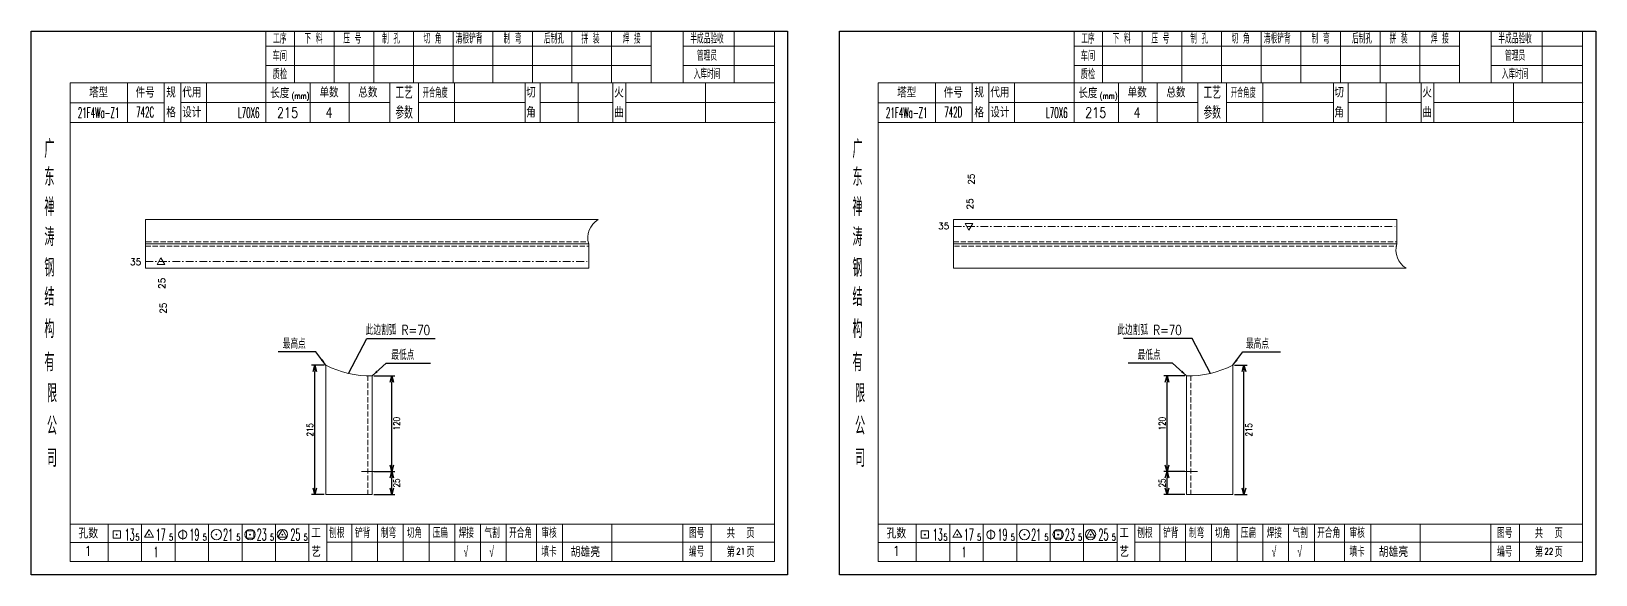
# Model space of a CAD drawing. Extents: x 1310 to 15542, y -76 to 8381.
# Drawn here: x 7759 to 8363, y 1944 to 2154 of the extents above; entities that cross this region are included whole.
import ezdxf
from ezdxf.enums import TextEntityAlignment as Align

# ---------------------------------------------------------------- set-up
doc = ezdxf.new("R2010")
doc.units = 0
doc.header["$MEASUREMENT"] = 0
doc.linetypes.add('一点画线', pattern=[5.2, 3, -1, 0.2, -1])
doc.linetypes.add('虚线', pattern=[2.75, 2, -0.75])
doc.layers.get('0').update_dxf_attribs({"linetype": 'CONTINUOUS', "lineweight": 25})
doc.layers.get('Defpoints').update_dxf_attribs({"linetype": 'CONTINUOUS'})
doc.layers.add('1', color=7, linetype='CONTINUOUS', lineweight=25)
doc.layers.add('4', color=7, linetype='CONTINUOUS', lineweight=25)
doc.styles.add('DimFont', font='simplex.shx', dxfattribs={"width": 0.8, "bigfont": 'gbhzfs.shx'})
doc.styles.get("Standard").update_dxf_attribs({"font": 'simplex.shx', "width": 0.7, "height": 3, "bigfont": 'gbhzfs.shx'})
doc.dimstyles.new('DHDxfDimStyleOpen30', dxfattribs={"dimtxt": 2.5, "dimasz": 2.5, "dimexe": 1.25, "dimexo": 0.625, "dimtad": 2, "dimtxsty": 'DimFont', "dimblk": 'OPEN30', "dimblk1": 'OPEN30', "dimblk2": 'OPEN30', "dimcen": 2.5, "dimadec": 0, "dimazin": 0, "dimtfac": 1, "dimtmove": 0, "dimatfit": 3, "dimfxl": 0, "dimarcsym": 0})

# ---------------------------------------------------------------- blocks, each defined once
blk = doc.blocks.new('_OPEN30')
at = {"color": 0, "linetype": 'ByBlock', "lineweight": -2}
for p, q in [((-1, 0.27), (0, 0)), ((0, 0), (-1, -0.27)), ((0, 0), (-1, 0))]:
    blk.add_line(p, q, dxfattribs=at)
blk = doc.blocks.new('*D353')
at = {"color": 0, "linetype": 'Continuous', "lineweight": -2}
for p, q in [((7872.17, 2024.85), (7867.29, 2024.85)), ((7868.54, 1977.32), (7868.54, 2022.35)), ((7872.17, 1974.82), (7867.29, 1974.82))]:
    blk.add_line(p, q, dxfattribs=at)
at = {"layer": 'Defpoints', "color": 0, "linetype": 'Continuous'}
for p in [(7868.54, 2024.85), (7872.79, 2024.85), (7872.79, 1974.82)]:
    blk.add_point(p, dxfattribs=at)
at = {"color": 0, "linetype": 'Continuous', "lineweight": -2, "xscale": 2.5, "yscale": 2.5, "zscale": 2.5}
for p, rotation in [((7868.54, 2024.85), 90), ((7868.54, 1974.82), 270)]:
    blk.add_blockref('_OPEN30', p, dxfattribs=dict(at, rotation=rotation))
at = {"color": 0, "linetype": 'Continuous', "insert": (7866.67, 1999.83), "char_height": 2.5, "attachment_point": 5, "rotation": 90, "style": 'DimFont'}
blk.add_mtext('215', dxfattribs=at)
blk = doc.blocks.new('*D354')
at = {"color": 0, "linetype": 'Continuous', "lineweight": -2}
for p, q in [((7891.35, 1983.71), (7899.5, 1983.71)), ((7898.25, 1977.32), (7898.25, 1981.21)), ((7891.35, 1974.82), (7899.5, 1974.82))]:
    blk.add_line(p, q, dxfattribs=at)
at = {"layer": 'Defpoints', "color": 0, "linetype": 'Continuous'}
for p in [(7890.73, 1983.71), (7898.25, 1983.71), (7890.73, 1974.82)]:
    blk.add_point(p, dxfattribs=at)
at = {"color": 0, "linetype": 'Continuous', "lineweight": -2, "xscale": 2.5, "yscale": 2.5, "zscale": 2.5}
for p, rotation in [((7898.25, 1983.71), 90), ((7898.25, 1974.82), 270)]:
    blk.add_blockref('_OPEN30', p, dxfattribs=dict(at, rotation=rotation))
at = {"color": 0, "linetype": 'Continuous', "insert": (7900.13, 1979.27), "char_height": 2.5, "attachment_point": 5, "rotation": 90, "style": 'DimFont'}
blk.add_mtext('25', dxfattribs=at)
blk = doc.blocks.new('*D355')
at = {"color": 0, "linetype": 'Continuous', "lineweight": -2}
for p, q in [((7891.35, 2020.7), (7899.5, 2020.7)), ((7898.25, 1986.21), (7898.25, 2018.2)), ((7891.35, 1983.71), (7899.5, 1983.71))]:
    blk.add_line(p, q, dxfattribs=at)
at = {"layer": 'Defpoints', "color": 0, "linetype": 'Continuous'}
for p in [(7890.73, 2020.7), (7898.25, 2020.7), (7890.73, 1983.71)]:
    blk.add_point(p, dxfattribs=at)
at = {"color": 0, "linetype": 'Continuous', "lineweight": -2, "xscale": 2.5, "yscale": 2.5, "zscale": 2.5}
for p, rotation in [((7898.25, 2020.7), 90), ((7898.25, 1983.71), 270)]:
    blk.add_blockref('_OPEN30', p, dxfattribs=dict(at, rotation=rotation))
at = {"color": 0, "linetype": 'Continuous', "insert": (7900.13, 2002.21), "char_height": 2.5, "attachment_point": 5, "rotation": 90, "style": 'DimFont'}
blk.add_mtext('120', dxfattribs=at)
blk = doc.blocks.new('*D368')
at = {"color": 0, "linetype": 'Continuous', "lineweight": -2}
for p, q in [((8223.8, 2024.85), (8228.68, 2024.85)), ((8227.43, 1977.32), (8227.43, 2022.35)), ((8223.8, 1974.82), (8228.68, 1974.82))]:
    blk.add_line(p, q, dxfattribs=at)
at = {"layer": 'Defpoints', "color": 0, "linetype": 'Continuous'}
for p in [(8223.18, 2024.85), (8227.43, 2024.85), (8223.18, 1974.82)]:
    blk.add_point(p, dxfattribs=at)
at = {"color": 0, "linetype": 'Continuous', "lineweight": -2, "xscale": 2.5, "yscale": 2.5, "zscale": 2.5}
for p, rotation in [((8227.43, 2024.85), 90), ((8227.43, 1974.82), 270)]:
    blk.add_blockref('_OPEN30', p, dxfattribs=dict(at, rotation=rotation))
at = {"color": 0, "linetype": 'Continuous', "insert": (8229.3, 1999.83), "char_height": 2.5, "attachment_point": 5, "rotation": 90, "style": 'DimFont'}
blk.add_mtext('215', dxfattribs=at)
blk = doc.blocks.new('*D369')
at = {"color": 0, "linetype": 'Continuous', "lineweight": -2}
for p, q in [((8204.62, 1983.71), (8196.47, 1983.71)), ((8197.72, 1977.32), (8197.72, 1981.21)), ((8204.62, 1974.82), (8196.47, 1974.82))]:
    blk.add_line(p, q, dxfattribs=at)
at = {"layer": 'Defpoints', "color": 0, "linetype": 'Continuous'}
for p in [(8197.72, 1983.71), (8205.24, 1983.71), (8205.24, 1974.82)]:
    blk.add_point(p, dxfattribs=at)
at = {"color": 0, "linetype": 'Continuous', "lineweight": -2, "xscale": 2.5, "yscale": 2.5, "zscale": 2.5}
for p, rotation in [((8197.72, 1983.71), 90), ((8197.72, 1974.82), 270)]:
    blk.add_blockref('_OPEN30', p, dxfattribs=dict(at, rotation=rotation))
at = {"color": 0, "linetype": 'Continuous', "insert": (8195.85, 1979.27), "char_height": 2.5, "attachment_point": 5, "rotation": 90, "style": 'DimFont'}
blk.add_mtext('25', dxfattribs=at)
blk = doc.blocks.new('*D370')
at = {"color": 0, "linetype": 'Continuous', "lineweight": -2}
for p, q in [((8204.62, 2020.7), (8196.47, 2020.7)), ((8197.72, 1986.21), (8197.72, 2018.2)), ((8204.62, 1983.71), (8196.47, 1983.71))]:
    blk.add_line(p, q, dxfattribs=at)
at = {"layer": 'Defpoints', "color": 0, "linetype": 'Continuous'}
for p in [(8197.72, 2020.7), (8205.24, 2020.7), (8205.24, 1983.71)]:
    blk.add_point(p, dxfattribs=at)
at = {"color": 0, "linetype": 'Continuous', "lineweight": -2, "xscale": 2.5, "yscale": 2.5, "zscale": 2.5}
for p, rotation in [((8197.72, 2020.7), 90), ((8197.72, 1983.71), 270)]:
    blk.add_blockref('_OPEN30', p, dxfattribs=dict(at, rotation=rotation))
at = {"color": 0, "linetype": 'Continuous', "insert": (8195.85, 2002.21), "char_height": 2.5, "attachment_point": 5, "rotation": 90, "style": 'DimFont'}
blk.add_mtext('120', dxfattribs=at)
blk = doc.blocks.new('CTJGK')
at = {"color": 6, "linetype": 'Continuous'}
for p, q in [((0, 209.97), (292.13, 209.97)), ((0, 0), (0, 209.97)), ((292.13, 209.97), (292.13, 0)), ((292.13, 0), (0, 0))]:
    blk.add_line(p, q, dxfattribs=at)

msp = doc.modelspace()

# ---------------------------------------------------------------- linework, layer by layer
at = {"color": 7, "linetype": 'Continuous', "lineweight": 18}
for p, q in [((7977.94, 2081.031), (7803.135, 2081.031)), ((7803.135, 2081.031), (7803.135, 2062.231)), ((8286.451, 2081.031), (8115.265, 2081.031)), ((8115.265, 2081.031), (8286.451, 2081.031)), ((8115.265, 2062.231), (8115.265, 2081.031)), ((8119.709, 2079.551), (8121.209, 2076.953)), ((8119.709, 2079.551), (8122.709, 2079.551)), ((8121.209, 2076.953), (8122.709, 2079.551)), ((8286.451, 2081.031), (8286.451, 2071.631)), ((7974.321, 2071.631), (7803.135, 2071.631)), ((7974.321, 2062.231), (7974.321, 2071.631)), ((8286.451, 2071.631), (8115.265, 2071.631)), ((7974.321, 2062.231), (7803.135, 2062.231)), ((7803.135, 2062.231), (7974.321, 2062.231)), ((7807.579, 2063.712), (7809.079, 2066.31)), ((7807.579, 2063.712), (7810.579, 2063.712)), ((7809.079, 2066.31), (7810.579, 2063.712)), ((8290.07, 2062.231), (8115.265, 2062.231)), ((7872.792, 2024.847), (7872.792, 1974.818)), ((8223.178, 2024.847), (8223.178, 1974.818)), ((7890.727, 2020.698), (7890.727, 1974.818)), ((8205.244, 2020.698), (8205.244, 1974.818)), ((7894.545, 1983.715), (7886.506, 1983.715)), ((8201.426, 1983.715), (8209.464, 1983.715)), ((7872.792, 1974.818), (7890.727, 1974.818)), ((8223.178, 1974.818), (8205.244, 1974.818))]:
    msp.add_line(p, q, dxfattribs=at)
at = {"color": 3, "linetype": '一点画线', "lineweight": 13}
for p, q in [((8115.265, 2078.431), (8286.451, 2078.431)), ((7803.135, 2064.831), (7974.321, 2064.831))]:
    msp.add_line(p, q, dxfattribs=at)
at = {"color": 1, "linetype": '虚线', "lineweight": 18}
for p, q in [((7803.135, 2070.831), (7974.321, 2070.831)), ((7803.445, 2072.431), (7974.132, 2072.431)), ((8115.265, 2072.431), (8286.451, 2072.431)), ((8115.575, 2070.831), (8286.262, 2070.831)), ((7889.049, 2020.685), (7889.049, 1974.818)), ((8206.922, 2020.685), (8206.922, 1974.818))]:
    msp.add_line(p, q, dxfattribs=at)
at = {"color": 0, "linetype": 'Continuous'}
for p, q in [((7881.49, 2021.607), (7888.619, 2035.047)), ((7888.619, 2035.047), (7915.069, 2035.047)), ((8207.352, 2035.047), (8180.901, 2035.047)), ((8214.481, 2021.607), (8207.352, 2035.047))]:
    msp.add_line(p, q, dxfattribs=at)
at = {"color": 7, "linetype": 'Continuous', "lineweight": 18}
for centre, radius, start, end in [((7982.319, 2073.949), 8.327, 121.726056, 196.16077), ((8294.449, 2069.314), 8.327, 163.83923, 238.273944), ((7889.602, 2056.674), 35.993, 242.158901, 271.790411), ((8206.369, 2056.674), 35.993, 268.209589, 297.841099)]:
    msp.add_arc(centre, radius, start, end, dxfattribs=at)
at = {"layer": '4', "color": 1, "linetype": 'Continuous', "lineweight": 18}
for p, q in [((7759.022, 2153.801), (7759.022, 1943.831)), ((8051.152, 2153.801), (7759.022, 2153.801)), ((7849.652, 2153.801), (7849.652, 2133.961)), ((7860.682, 2153.801), (7860.682, 2133.941)), ((7875.992, 2153.801), (7875.992, 2133.941)), ((7891.312, 2153.801), (7891.312, 2133.941)), ((7906.622, 2153.801), (7906.622, 2133.941)), ((7921.932, 2153.801), (7921.932, 2133.941)), ((7937.242, 2153.801), (7937.242, 2133.941)), ((7952.562, 2153.801), (7952.562, 2133.941)), ((7967.872, 2153.801), (7967.872, 2133.941)), ((7983.182, 2153.801), (7983.182, 2133.941)), ((7998.492, 2153.801), (7998.492, 2133.961)), ((7998.492, 2153.801), (7998.492, 2133.941)), ((8010.772, 2153.801), (8010.772, 2133.941)), ((8030.522, 2153.801), (8030.522, 2133.941)), ((8046.102, 2153.801), (8046.102, 2133.941)), ((8051.152, 2124.001), (8051.152, 2153.801)), ((8071.152, 2153.801), (8071.152, 1943.831)), ((8363.282, 2153.801), (8071.152, 2153.801)), ((8161.782, 2153.801), (8161.782, 2133.961)), ((8172.812, 2153.801), (8172.812, 2133.941)), ((8188.122, 2153.801), (8188.122, 2133.941)), ((8203.442, 2153.801), (8203.442, 2133.941)), ((8218.752, 2153.801), (8218.752, 2133.941)), ((8234.062, 2153.801), (8234.062, 2133.941)), ((8249.372, 2153.801), (8249.372, 2133.941)), ((8264.692, 2153.801), (8264.692, 2133.941)), ((8280.002, 2153.801), (8280.002, 2133.941)), ((8295.312, 2153.801), (8295.312, 2133.941)), ((8310.622, 2153.801), (8310.622, 2133.961)), ((8310.622, 2153.801), (8310.622, 2133.941)), ((8322.902, 2153.801), (8322.902, 2133.941)), ((8342.652, 2153.801), (8342.652, 2133.941)), ((8358.232, 2153.801), (8358.232, 2133.941)), ((8363.282, 2124.001), (8363.282, 2153.801)), ((7998.492, 2148.071), (7849.652, 2148.071)), ((8046.102, 2148.071), (8010.772, 2148.071)), ((8310.622, 2148.071), (8161.782, 2148.071)), ((8358.232, 2148.071), (8322.902, 2148.071)), ((7998.492, 2140.591), (7849.652, 2140.591)), ((8046.102, 2140.591), (8010.772, 2140.591)), ((8310.622, 2140.591), (8161.782, 2140.591)), ((8358.232, 2140.591), (8322.902, 2140.591)), ((7774.032, 2133.941), (7774.032, 1948.881)), ((8046.102, 2133.941), (7774.032, 2133.941)), ((7796.152, 2133.951), (7796.152, 2118.531)), ((7810.302, 2118.531), (7810.302, 2133.941)), ((7816.802, 2118.531), (7816.802, 2133.941)), ((7826.672, 2133.941), (7826.672, 2118.531)), ((7849.652, 2133.961), (7849.652, 2118.531)), ((7866.772, 2133.941), (7866.772, 2118.531)), ((7881.822, 2133.941), (7881.822, 2118.531)), ((7897.522, 2133.941), (7897.522, 2118.531)), ((7908.582, 2133.941), (7908.582, 2118.531)), ((7922.532, 2133.941), (7922.532, 2118.531)), ((7949.832, 2133.941), (7949.832, 2118.531)), ((7955.592, 2133.941), (7955.592, 2118.531)), ((7970.212, 2133.941), (7970.212, 2118.531)), ((7983.672, 2133.941), (7983.672, 2118.531)), ((7988.662, 2133.941), (7988.662, 2118.531)), ((8019.402, 2133.941), (8019.402, 2118.531)), ((8046.102, 1948.881), (8046.102, 2133.941)), ((8086.162, 2133.941), (8086.162, 1948.881)), ((8358.232, 2133.941), (8086.162, 2133.941)), ((8108.282, 2133.951), (8108.282, 2118.531)), ((8122.432, 2118.531), (8122.432, 2133.941)), ((8128.932, 2118.531), (8128.932, 2133.941)), ((8138.802, 2133.941), (8138.802, 2118.531)), ((8161.782, 2133.961), (8161.782, 2118.531)), ((8178.902, 2133.941), (8178.902, 2118.531)), ((8193.952, 2133.941), (8193.952, 2118.531)), ((8209.652, 2133.941), (8209.652, 2118.531)), ((8220.712, 2133.941), (8220.712, 2118.531)), ((8234.662, 2133.941), (8234.662, 2118.531)), ((8261.962, 2133.941), (8261.962, 2118.531)), ((8267.722, 2133.941), (8267.722, 2118.531)), ((8282.342, 2133.941), (8282.342, 2118.531)), ((8295.802, 2133.941), (8295.802, 2118.531)), ((8300.792, 2133.941), (8300.792, 2118.531)), ((8331.532, 2133.941), (8331.532, 2118.531)), ((8358.232, 1948.881), (8358.232, 2133.941)), ((7810.302, 2126.181), (7774.032, 2126.181)), ((7897.522, 2126.231), (7816.802, 2126.231)), ((7908.582, 2126.231), (7949.832, 2126.231)), ((7955.592, 2126.231), (7983.672, 2126.231)), ((7988.662, 2126.231), (8046.282, 2126.231)), ((8051.152, 1943.831), (8051.152, 2124.001)), ((8122.432, 2126.181), (8086.162, 2126.181)), ((8209.652, 2126.231), (8128.932, 2126.231)), ((8220.712, 2126.231), (8261.962, 2126.231)), ((8267.722, 2126.231), (8295.802, 2126.231)), ((8300.792, 2126.231), (8358.412, 2126.231)), ((8363.282, 1943.831), (8363.282, 2124.001)), ((8046.282, 2118.531), (7774.032, 2118.531)), ((8358.412, 2118.531), (8086.162, 2118.531)), ((7774.032, 1963.411), (8046.102, 1963.411)), ((7788.722, 1963.411), (7788.722, 1948.881)), ((7801.652, 1948.881), (7801.652, 1963.411)), ((7814.582, 1963.411), (7814.582, 1948.881)), ((7827.502, 1948.881), (7827.502, 1963.411)), ((7840.432, 1963.411), (7840.432, 1948.881)), ((7853.362, 1948.881), (7853.362, 1963.411)), ((7866.282, 1948.881), (7866.282, 1963.411)), ((7873.152, 1948.881), (7873.152, 1963.411)), ((7882.812, 1948.881), (7882.812, 1963.411)), ((7892.752, 1948.881), (7892.752, 1963.411)), ((7902.692, 1948.881), (7902.692, 1963.411)), ((7912.642, 1948.881), (7912.642, 1963.411)), ((7922.582, 1948.881), (7922.582, 1963.411)), ((7932.522, 1948.881), (7932.522, 1963.411)), ((7942.472, 1948.881), (7942.472, 1963.411)), ((7954.112, 1948.881), (7954.112, 1963.411)), ((7964.262, 1948.881), (7964.262, 1963.411)), ((7983.322, 1948.881), (7983.322, 1963.411)), ((8010.702, 1948.881), (8010.702, 1963.411)), ((8021.662, 1948.881), (8021.662, 1963.411)), ((8086.162, 1963.411), (8358.232, 1963.411)), ((8100.852, 1963.411), (8100.852, 1948.881)), ((8113.782, 1948.881), (8113.782, 1963.411)), ((8126.712, 1963.411), (8126.712, 1948.881)), ((8139.632, 1948.881), (8139.632, 1963.411)), ((8152.562, 1963.411), (8152.562, 1948.881)), ((8165.492, 1948.881), (8165.492, 1963.411)), ((8178.412, 1948.881), (8178.412, 1963.411)), ((8185.282, 1948.881), (8185.282, 1963.411)), ((8194.942, 1948.881), (8194.942, 1963.411)), ((8204.882, 1948.881), (8204.882, 1963.411)), ((8214.822, 1948.881), (8214.822, 1963.411)), ((8224.772, 1948.881), (8224.772, 1963.411)), ((8234.712, 1948.881), (8234.712, 1963.411)), ((8244.652, 1948.881), (8244.652, 1963.411)), ((8254.602, 1948.881), (8254.602, 1963.411)), ((8266.242, 1948.881), (8266.242, 1963.411)), ((8276.392, 1948.881), (8276.392, 1963.411)), ((8295.452, 1948.881), (8295.452, 1963.411)), ((8322.832, 1948.881), (8322.832, 1963.411)), ((8333.792, 1948.881), (8333.792, 1963.411)), ((7866.282, 1956.281), (7774.032, 1956.281)), ((7873.112, 1956.441), (8046.102, 1956.441)), ((8178.412, 1956.281), (8086.162, 1956.281)), ((8185.242, 1956.441), (8358.232, 1956.441)), ((7774.032, 1948.881), (8046.102, 1948.881)), ((8086.162, 1948.881), (8358.232, 1948.881)), ((7759.022, 1943.831), (8051.152, 1943.831)), ((8071.152, 1943.831), (8363.282, 1943.831))]:
    msp.add_line(p, q, dxfattribs=at)
at = {"layer": '4', "color": 7, "linetype": 'Continuous', "lineweight": 13}
for p, q in [((7790.608, 1957.917), (7790.608, 1960.745)), ((7790.608, 1960.745), (7793.436, 1960.745)), ((7793.436, 1957.917), (7790.608, 1957.917)), ((7791.822, 1959.131), (7792.222, 1959.531)), ((7792.222, 1959.131), (7791.822, 1959.531)), ((7793.436, 1960.745), (7793.436, 1957.917)), ((7804.522, 1961.331), (7802.79, 1958.331)), ((7802.79, 1958.331), (7806.254, 1958.331)), ((7804.322, 1959.131), (7804.722, 1959.531)), ((7804.722, 1959.131), (7804.322, 1959.531)), ((7806.254, 1958.331), (7804.522, 1961.331)), ((7817.522, 1961.331), (7817.522, 1957.331)), ((7830.322, 1959.131), (7830.722, 1959.531)), ((7830.722, 1959.131), (7830.322, 1959.531)), ((7842.108, 1957.917), (7842.108, 1960.745)), ((7842.108, 1960.745), (7844.936, 1960.745)), ((7844.936, 1957.917), (7842.108, 1957.917)), ((7843.322, 1959.131), (7843.722, 1959.531)), ((7843.722, 1959.131), (7843.322, 1959.531)), ((7844.936, 1960.745), (7844.936, 1957.917)), ((7856.022, 1961.331), (7854.29, 1958.331)), ((7854.29, 1958.331), (7857.754, 1958.331)), ((7855.822, 1959.131), (7856.222, 1959.531)), ((7856.222, 1959.131), (7855.822, 1959.531)), ((7857.754, 1958.331), (7856.022, 1961.331)), ((8102.738, 1957.917), (8102.738, 1960.745)), ((8102.738, 1960.745), (8105.566, 1960.745)), ((8105.566, 1957.917), (8102.738, 1957.917)), ((8103.952, 1959.131), (8104.352, 1959.531)), ((8104.352, 1959.131), (8103.952, 1959.531)), ((8105.566, 1960.745), (8105.566, 1957.917)), ((8116.652, 1961.331), (8114.92, 1958.331)), ((8114.92, 1958.331), (8118.384, 1958.331)), ((8116.452, 1959.131), (8116.852, 1959.531)), ((8116.852, 1959.131), (8116.452, 1959.531)), ((8118.384, 1958.331), (8116.652, 1961.331)), ((8129.652, 1961.331), (8129.652, 1957.331)), ((8142.452, 1959.131), (8142.852, 1959.531)), ((8142.852, 1959.131), (8142.452, 1959.531)), ((8154.238, 1957.917), (8154.238, 1960.745)), ((8154.238, 1960.745), (8157.066, 1960.745)), ((8157.066, 1957.917), (8154.238, 1957.917)), ((8155.452, 1959.131), (8155.852, 1959.531)), ((8155.852, 1959.131), (8155.452, 1959.531)), ((8157.066, 1960.745), (8157.066, 1957.917)), ((8168.152, 1961.331), (8166.42, 1958.331)), ((8166.42, 1958.331), (8169.884, 1958.331)), ((8167.952, 1959.131), (8168.352, 1959.531)), ((8168.352, 1959.131), (8167.952, 1959.531)), ((8169.884, 1958.331), (8168.152, 1961.331))]:
    msp.add_line(p, q, dxfattribs=at)
for centre, radius in [((7817.522, 1959.331), 1.6), ((7830.522, 1959.331), 2), ((7843.522, 1959.331), 2), ((7856.022, 1959.331), 2), ((8129.652, 1959.331), 1.6), ((8142.652, 1959.331), 2), ((8155.652, 1959.331), 2), ((8168.152, 1959.331), 2)]:
    msp.add_circle(centre, radius, dxfattribs=at)

# ---------------------------------------------------------------- block references
at = {"color": 0, "linetype": 'Continuous'}
for p in [(7759.022, 1943.831), (8071.152, 1943.831)]:
    msp.add_blockref('CTJGK', p, dxfattribs=at)

# ---------------------------------------------------------------- texts
at = {"color": 7, "linetype": 'Continuous', "lineweight": 13}
for p in [(8113.605, 2078.556), (7801.475, 2064.707)]:
    msp.add_text('35', height=2.5, dxfattribs=at).set_placement(p, align=Align.MIDDLE_RIGHT)
at = {"layer": '1', "color": 7, "linetype": 'Continuous', "lineweight": 13}
for p in [(8123.343, 2094.535), (8122.845, 2084.948), (7810.715, 2054.267), (7811.213, 2044.68)]:
    msp.add_text('25', height=2.5, rotation=90, dxfattribs=at).set_placement(p)
at = {"layer": '4', "color": 1, "linetype": 'Continuous', "lineweight": 25}
for s, height, width, p in [('工序', 3.7, 0.7, (7855.022, 2150.931)), ('下 料', 3.7, 0.7, (7868.022, 2150.931)), ('压 号', 3.7, 0.7, (7883.022, 2150.931)), ('制 孔', 3.7, 0.7, (7898.022, 2150.931)), ('切 角', 3.7, 0.7, (7914.022, 2150.931)), ('清根铲背 ', 3.7, 0.7, (7929.022, 2150.931)), (' 制 弯', 3.7, 0.7, (7944.022, 2150.931)), (' 后制孔', 3.7, 0.7, (7960.022, 2150.931)), ('拼 装', 3.7, 0.7, (7975.022, 2150.931)), (' 焊 接', 3.7, 0.7, (7990.022, 2150.931)), ('半成品验收', 3.7, 0.7, (8020.022, 2150.931)), ('工序', 3.7, 0.7, (8167.152, 2150.931)), ('下 料', 3.7, 0.7, (8180.152, 2150.931)), ('压 号', 3.7, 0.7, (8195.152, 2150.931)), ('制 孔', 3.7, 0.7, (8210.152, 2150.931)), ('切 角', 3.7, 0.7, (8226.152, 2150.931)), ('清根铲背 ', 3.7, 0.7, (8241.152, 2150.931)), (' 制 弯', 3.7, 0.7, (8256.152, 2150.931)), (' 后制孔', 3.7, 0.7, (8272.152, 2150.931)), ('拼 装', 3.7, 0.7, (8287.152, 2150.931)), (' 焊 接', 3.7, 0.7, (8302.152, 2150.931)), ('半成品验收', 3.7, 0.7, (8332.152, 2150.931)), ('车间', 4, 0.7, (7855.022, 2144.331)), ('管理员', 3.7, 0.7, (8020.022, 2144.331)), ('车间', 4, 0.7, (8167.152, 2144.331)), ('管理员', 3.7, 0.7, (8332.152, 2144.331)), ('质检', 4, 0.7, (7855.022, 2137.271)), ('入库时间', 3.7, 0.7, (8020.022, 2137.271)), ('质检', 4, 0.7, (8167.152, 2137.271)), ('入库时间', 3.7, 0.7, (8332.152, 2137.271)), ('(mm)', 2.24, 0.7, (7863.022, 2128.831)), ('工艺', 4.8, 0.7, (7903.022, 2130.091)), ('开合角度', 4, 0.6, (7915.022, 2130.091)), ('(mm)', 2.24, 0.7, (8175.152, 2128.831)), ('工艺', 4.8, 0.7, (8215.152, 2130.091)), ('开合角度', 4, 0.6, (8227.152, 2130.091)), ('21F4Wa-Z1', 4, 0.5, (7785.022, 2122.351)), ('742C', 4, 0.5, (7803.022, 2122.601)), ('L70X6', 4, 0.5, (7843.022, 2122.331)), ('215', 4, 0.8, (7858.022, 2122.381)), ('4', 4, 0.8, (7874.022, 2122.381)), ('参数', 4.8, 0.7, (7903.022, 2122.381)), ('21F4Wa-Z1', 4, 0.5, (8097.152, 2122.351)), ('742D', 4, 0.5, (8115.152, 2122.601)), ('L70X6', 4, 0.5, (8155.152, 2122.331)), ('215', 4, 0.8, (8170.152, 2122.381)), ('4', 4, 0.8, (8186.152, 2122.381)), ('参数', 4.8, 0.7, (8215.152, 2122.381)), ('广', 6.96, 0.7, (7766.022, 2108.301)), ('广', 6.96, 0.7, (8078.152, 2108.301)), ('东', 6.96, 0.7, (7766.022, 2097.511)), ('东', 6.96, 0.7, (8078.152, 2097.511)), ('禅', 6.96, 0.7, (7766.022, 2085.921)), ('禅', 6.96, 0.7, (8078.152, 2085.921)), ('涛', 6.96, 0.7, (7766.022, 2074.321)), ('涛', 6.96, 0.7, (8078.152, 2074.321)), ('钢', 6.96, 0.7, (7766.022, 2062.431)), ('钢', 6.96, 0.7, (8078.152, 2062.431)), ('结', 6.96, 0.7, (7766.022, 2051.121)), ('结', 6.96, 0.7, (8078.152, 2051.121)), ('构', 6.96, 0.7, (7766.022, 2038.741)), ('构', 6.96, 0.7, (8078.152, 2038.741)), ('有', 6.96, 0.7, (7766.022, 2025.931)), ('有', 6.96, 0.7, (8078.152, 2025.931)), ('限', 6.96, 0.7, (7767.022, 2013.931)), ('限', 6.96, 0.7, (8079.152, 2013.931)), ('公', 6.96, 0.7, (7767.022, 2001.391)), ('公', 6.96, 0.7, (8079.152, 2001.391)), ('司', 6.96, 0.7, (7767.022, 1988.911)), ('司', 6.96, 0.7, (8079.152, 1988.911)), ('13', 4.47, 0.5, (7797.022, 1959.331)), ('5', 2.68, 0.6, (7800.022, 1958.331)), ('17', 4.47, 0.5, (7809.022, 1959.331)), ('5', 2.68, 0.6, (7813.022, 1958.331)), ('19', 4.47, 0.5, (7822.022, 1959.331)), ('5', 2.68, 0.6, (7826.022, 1958.331)), ('21', 4.47, 0.5, (7835.022, 1959.331)), ('5', 2.68, 0.6, (7839.022, 1958.331)), ('23', 4.47, 0.5, (7848.022, 1959.331)), ('5', 2.68, 0.6, (7852.022, 1958.331)), ('25', 4.47, 0.5, (7861.022, 1959.331)), ('5', 2.68, 0.6, (7865.022, 1958.331)), ('刨根', 3.7, 0.8, (7877.022, 1959.931)), ('铲背', 3.7, 0.8, (7887.022, 1959.931)), ('制弯', 3.7, 0.8, (7897.022, 1959.931)), ('切角', 3.7, 0.8, (7907.022, 1959.931)), ('压扁', 3.7, 0.8, (7917.022, 1959.931)), ('焊接', 3.7, 0.8, (7927.022, 1959.931)), ('气割', 3.7, 0.8, (7937.022, 1959.931)), ('开合角', 3.7, 0.8, (7948.022, 1959.931)), ('审核', 3.7, 0.8, (7959.022, 1959.931)), ('图号', 3.7, 0.8, (8016.022, 1959.931)), ('共  页', 4, 0.8, (8033.022, 1959.931)), ('13', 4.47, 0.5, (8109.152, 1959.331)), ('5', 2.68, 0.6, (8112.152, 1958.331)), ('17', 4.47, 0.5, (8121.152, 1959.331)), ('5', 2.68, 0.6, (8125.152, 1958.331)), ('19', 4.47, 0.5, (8134.152, 1959.331)), ('5', 2.68, 0.6, (8138.152, 1958.331)), ('21', 4.47, 0.5, (8147.152, 1959.331)), ('5', 2.68, 0.6, (8151.152, 1958.331)), ('23', 4.47, 0.5, (8160.152, 1959.331)), ('5', 2.68, 0.6, (8164.152, 1958.331)), ('25', 4.47, 0.5, (8173.152, 1959.331)), ('5', 2.68, 0.6, (8177.152, 1958.331)), ('刨根', 3.7, 0.8, (8189.152, 1959.931)), ('铲背', 3.7, 0.8, (8199.152, 1959.931)), ('制弯', 3.7, 0.8, (8209.152, 1959.931)), ('切角', 3.7, 0.8, (8219.152, 1959.931)), ('压扁', 3.7, 0.8, (8229.152, 1959.931)), ('焊接', 3.7, 0.8, (8239.152, 1959.931)), ('气割', 3.7, 0.8, (8249.152, 1959.931)), ('开合角', 3.7, 0.8, (8260.152, 1959.931)), ('审核', 3.7, 0.8, (8271.152, 1959.931)), ('图号', 3.7, 0.8, (8328.152, 1959.931)), ('共  页', 4, 0.8, (8345.152, 1959.931)), ('1', 4, 0.5, (7807.172, 1952.581)), ('√', 4, 0.6, (7926.912, 1952.661)), ('√', 4, 0.6, (7936.852, 1952.661)), ('填卡', 3.7, 0.8, (7959.022, 1952.661)), ('编号', 3.7, 0.8, (8016.022, 1952.661)), ('第  页', 4, 0.8, (8033.022, 1952.661)), ('1', 4, 0.5, (8119.302, 1952.581)), ('√', 4, 0.6, (8239.042, 1952.661)), ('√', 4, 0.6, (8248.982, 1952.661)), ('填卡', 3.7, 0.8, (8271.152, 1952.661)), ('编号', 3.7, 0.8, (8328.152, 1952.661)), ('第  页', 4, 0.8, (8345.152, 1952.661))]:
    msp.add_text(s, height=height, dxfattribs=dict(at, width=width)).set_placement(p, align=Align.MIDDLE_CENTER)
for s, height, p in [('塔型', 3.7, (7785.022, 2130.061)), ('件号', 3.7, (7803.022, 2130.061)), ('规', 3.7, (7813.022, 2130.091)), ('代用', 3.7, (7821.022, 2130.091)), ('长度', 3.7, (7855.022, 2129.831)), ('单数', 3.7, (7874.022, 2130.091)), ('总数', 3.7, (7889.022, 2130.091)), ('切', 3.7, (7952.022, 2130.091)), ('火', 3.7, (7986.022, 2130.091)), ('塔型', 3.7, (8097.152, 2130.061)), ('件号', 3.7, (8115.152, 2130.061)), ('规', 3.7, (8125.152, 2130.091)), ('代用', 3.7, (8133.152, 2130.091)), ('长度', 3.7, (8167.152, 2129.831)), ('单数', 3.7, (8186.152, 2130.091)), ('总数', 3.7, (8201.152, 2130.091)), ('切', 3.7, (8264.152, 2130.091)), ('火', 3.7, (8298.152, 2130.091)), ('格', 3.7, (7813.022, 2122.381)), ('设计', 3.7, (7821.022, 2122.381)), ('角', 3.7, (7952.022, 2122.381)), ('曲', 3.7, (7986.022, 2122.381)), ('格', 3.7, (8125.152, 2122.381)), ('设计', 3.7, (8133.152, 2122.381)), ('角', 3.7, (8264.152, 2122.381)), ('曲', 3.7, (8298.152, 2122.381)), ('孔数', 4, (7781.022, 1959.851)), ('工', 3.7, (7869.022, 1959.931)), ('孔数', 4, (8093.152, 1959.851)), ('工', 3.7, (8181.152, 1959.931)), ('1', 3.7, (7781.022, 1953.021)), ('艺', 3.7, (7869.022, 1952.581)), ('胡雄亮', 4, (7973.022, 1952.661)), ('1', 3.7, (8093.152, 1953.021)), ('艺', 3.7, (8181.152, 1952.581)), ('胡雄亮', 4, (8285.152, 1952.661))]:
    msp.add_text(s, height=height, dxfattribs=at).set_placement(p, align=Align.MIDDLE_CENTER)
at = {"layer": '4', "color": 1, "linetype": 'Continuous', "lineweight": 25, "width": 0.8}
for s, p in [('此边割弧 R=70', (7888.208, 2036.508)), ('此边割弧 R=70', (8178.523, 2036.508)), ('最高点', (7856.152, 2031.185)), ('最低点', (7898.055, 2026.817)), ('最低点', (8186.325, 2026.817)), ('最高点', (8228.228, 2031.185))]:
    msp.add_text(s, height=3.7, dxfattribs=at).set_placement(p)
at = {"layer": '4', "color": 6, "linetype": 'Continuous', "lineweight": 25, "width": 0.8}
for s, p in [('21', (8033.047, 1952.889)), ('22', (8345.177, 1952.889))]:
    msp.add_text(s, height=2.5, dxfattribs=at).set_placement(p, align=Align.MIDDLE_CENTER)

# ---------------------------------------------------------------- dimensions: what is measured, and where the dimension line sits
at = {"color": 0, "linetype": 'Continuous'}
for base, p1, p2, text, picture, middle in [((7868.543, 2024.847), (7872.792, 1974.818), (7872.792, 2024.847), '215', '*D353', (7866.668, 1999.832)), ((8227.428, 2024.847), (8223.178, 1974.818), (8223.178, 2024.847), '215', '*D368', (8229.303, 1999.832)), ((7898.25, 2020.698), (7890.727, 1983.715), (7890.727, 2020.698), '120', '*D355', (7900.125, 2002.206)), ((8197.72, 2020.698), (8205.244, 1983.715), (8205.244, 2020.698), '120', '*D370', (8195.845, 2002.206)), ((7898.25, 1983.715), (7890.727, 1974.818), (7890.727, 1983.715), '25', '*D354', (7900.125, 1979.266)), ((8197.72, 1983.715), (8205.244, 1974.818), (8205.244, 1983.715), '25', '*D369', (8195.845, 1979.266))]:
    dim = msp.add_linear_dim(base=base, p1=p1, p2=p2, angle=90, text=text, dimstyle='DHDxfDimStyleOpen30', dxfattribs=at)
    dim.commit()
    dim.dimension.update_dxf_attribs({"geometry": picture, "text_midpoint": middle})

# ---------------------------------------------------------------- leaders
for points in [[(7872.792, 2024.847), (7868.971, 2029.987), (7854.377, 2029.987)], [(7890.727, 2020.698), (7896.13, 2025.549), (7913.23, 2025.549)], [(8205.244, 2020.698), (8199.84, 2025.549), (8182.741, 2025.549)], [(8223.178, 2024.847), (8226.999, 2029.987), (8241.594, 2029.987)]]:
    msp.add_leader(points, dimstyle='DHDxfDimStyleOpen30', override={"dimgap": 0.625, "dimtad": 0}, dxfattribs=at)

doc.saveas('drawing.dxf')
